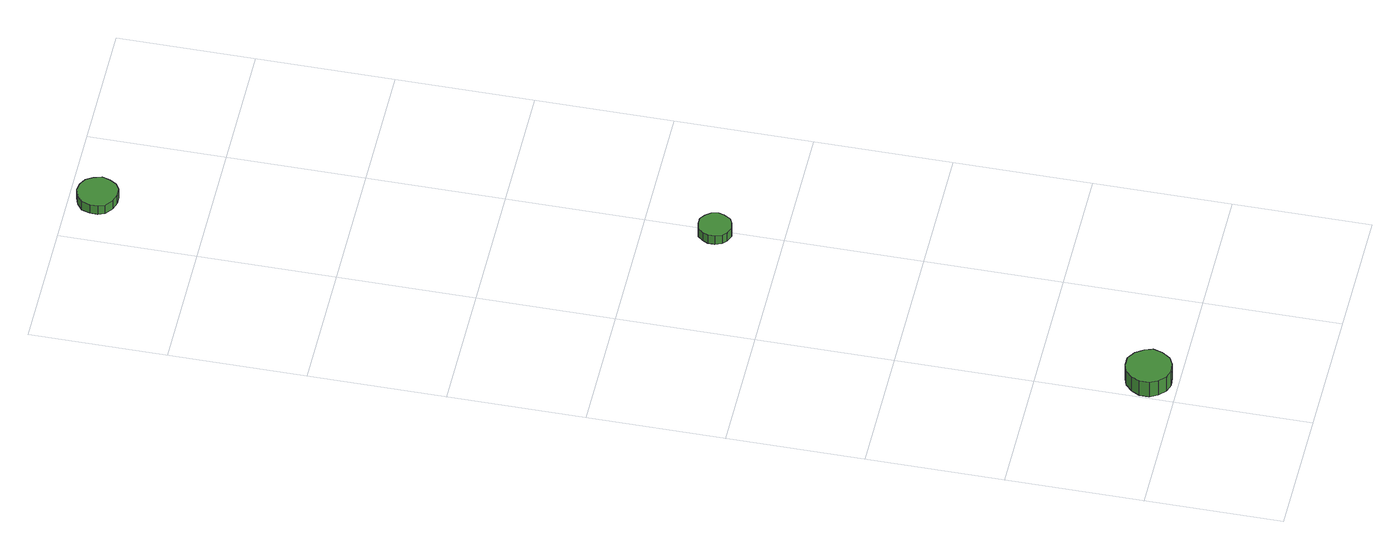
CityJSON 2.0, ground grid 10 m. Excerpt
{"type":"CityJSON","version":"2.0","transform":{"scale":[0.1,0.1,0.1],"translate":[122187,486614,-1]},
"CityObjects":{
"tree1":{"type":"SolitaryVegetationObject","attributes":{"function":"something"},"geometry":[{"type":"MultiSurface","lod":"1","boundaries":[[[0,1,2,3,4,5,6,7,8,9,10,11,12,13,14]],[[15,16,17,18,19,20,21,22,23,24,25,26,27,28,29]],[[0,29,28,1]],[[1,28,27,2]],[[2,27,26,3]],[[3,26,25,4]],[[4,25,24,5]],[[5,24,23,6]],[[6,23,22,7]],[[7,22,21,8]],[[8,21,20,9]],[[9,20,19,10]],[[10,19,18,11]],[[11,18,17,12]],[[12,17,16,13]],[[13,16,15,14]],[[14,15,29,0]]]}]},
"tree2":{"type":"SolitaryVegetationObject","attributes":{"function":"something"},"geometry":[{"type":"MultiSurface","lod":"1","boundaries":[[[30,31,32,33,34,35,36,37,38,39,40,41,42,43,44]],[[45,46,47,48,49,50,51,52,53,54,55,56,57,58,59]],[[30,59,58,31]],[[31,58,57,32]],[[32,57,56,33]],[[33,56,55,34]],[[34,55,54,35]],[[35,54,53,36]],[[36,53,52,37]],[[37,52,51,38]],[[38,51,50,39]],[[39,50,49,40]],[[40,49,48,41]],[[41,48,47,42]],[[42,47,46,43]],[[43,46,45,44]],[[44,45,59,30]]]}]},
"tree3":{"type":"SolitaryVegetationObject","attributes":{"function":"something"},"geometry":[{"type":"MultiSurface","lod":"1","boundaries":[[[60,61,62,63,64,65,66,67,68,69,70,71,72,73,74]],[[75,76,77,78,79,80,81,82,83,84,85,86,87,88,89]],[[60,89,88,61]],[[61,88,87,62]],[[62,87,86,63]],[[63,86,85,64]],[[64,85,84,65]],[[65,84,83,66]],[[66,83,82,67]],[[67,82,81,68]],[[68,81,80,69]],[[69,80,79,70]],[[70,79,78,71]],[[71,78,77,72]],[[72,77,76,73]],[[73,76,75,74]],[[74,75,89,60]]]}]},
"tree4":{"type":"SolitaryVegetationObject","attributes":{"function":"something"}}
},
"vertices":[
[35,22,21],[33,28,21],[29,34,21],[23,38,21],[16,38,21],[10,36,21],[5,31,21],[2,25,21],[2,18,21],[5,12,21],[10,7,21],[16,5,21],[23,6,21],[29,9,21],[33,15,21],[33,15,7],[29,9,7],[23,6,7],[16,5,7],[10,7,7],[5,12,7],[2,18,7],[2,25,7],[5,31,7],[10,36,7],[16,38,7],[23,38,7],[29,34,7],[33,28,7],[35,22,7],
[109,349,16],[108,354,16],[105,358,16],[101,361,16],[96,361,16],[91,360,16],[88,356,16],[86,352,16],[86,347,16],[88,342,16],[91,339,16],[96,337,16],[101,338,16],[105,340,16],[108,345,16],[108,345,8],[105,340,8],[101,338,8],[96,337,8],[91,339,8],[88,342,8],[86,347,8],[86,352,8],[88,356,8],[91,360,8],[96,361,8],[101,361,8],[105,358,8],[108,354,8],[109,349,8],
[53,779,18],[51,785,18],[48,790,18],[43,793,18],[37,794,18],[31,792,18],[26,788,18],[24,782,18],[24,776,18],[26,771,18],[31,767,18],[37,765,18],[43,765,18],[48,768,18],[51,773,18],[51,773,10],[48,768,10],[43,765,10],[37,765,10],[31,767,10],[26,771,10],[24,776,10],[24,782,10],[26,788,10],[31,792,10],[37,794,10],[43,793,10],[48,790,10],[51,785,10],[53,779,10]
]}
